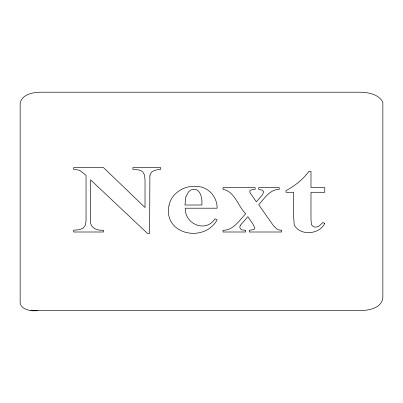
<?xml version="1.0" encoding="UTF-8"?>
<svg xmlns="http://www.w3.org/2000/svg" width="403" height="403" viewBox="0 0 403 403"><rect width="100%" height="100%" fill="white"/><g stroke="black" fill="none" stroke-linecap="round" stroke-linejoin="round"><path stroke-width="0.6" d="M30.835 310.567L360.609 310.567C368.997 310.512 381.404 308.028 382.85 298.104L382.85 102.09C378.603 94.362 368.725 92.398 360.609 92.211L40.043 92.211C32.502 92.342 21.414 94.665 20.15 103.576L20.15 302.93C20.78 308.099 26.784 310.033 31.217 310.632A24.17 24.17 0 0 0 37.449 310.567M149.881 175.945L149.624 233.478L147.513 233.478L90.584 179.834L90.584 220.789C89.839 228.335 97.425 230.657 103.495 230.244L103.495 232.002L73.633 232.002L73.633 230.244L79.532 229.675L83.32 228.058L85.371 225.171L86.051 220.789L86.051 175.32L79.532 170.237L73.633 169.336L73.633 167.577L103.495 167.577L145.03 207.535L145.03 179.834L144.491 174.978L142.858 171.995L141.115 170.796L138.869 169.95L132.864 169.336L132.864 167.577L160.676 167.577L160.676 169.336C156.354 169.799 150.289 170.424 149.881 175.945M169.053 205.253C162.681 234.571 204.18 243.392 217.111 219.842L215.001 218.794C205.726 233.166 184.68 224.128 185.264 208.2L217.111 208.2C217.318 197.732 209.535 188.075 199.087 186.594A29.152 29.152 0 0 0 184.942 187.894C177.28 190.725 170.625 197.012 169.053 205.253M185.869 196.775L184.952 205.016L201.838 205.016C202.598 198.447 200.226 186.362 190.957 189.944L188.614 191.763L185.869 196.775M240.269 225.398L239.77 227.015L240.364 228.844L241.976 229.937L245.734 230.294L245.734 232.002L223.01 232.002L223.01 230.294C233.392 230.385 239.296 220.386 245.734 213.756C238.198 206.548 234.717 191.249 223.01 189.339L223.01 187.581L255.17 187.581L255.17 189.339L253.492 189.385L250.263 190.241L249.769 191.334L250.077 192.805L256.348 201.832L262.434 194.825L263.673 191.949L262.59 190.261L258.706 189.339L258.706 187.581L279.259 187.581L279.259 189.339C269.738 189.43 264.368 198.528 258.706 204.779L273.435 225.66L277.022 229.106L279.012 229.947L281.616 230.294L281.616 232.002L249.271 232.002L249.271 230.294L253.961 229.534L254.857 228.108L252.872 223.927L247.845 216.703L240.269 225.398M324.768 223.499C319.206 234.586 300.406 236.158 294.22 225.02L293.601 216.275L293.601 192.281L286.024 192.281L286.024 190.619C294.87 185.823 303.031 179.562 308.935 171.33L310.985 171.33L310.985 187.581L324.768 187.581L324.768 192.281L310.985 192.281L310.985 219.695L311.448 224.662L313.096 226.466L315.267 227.156L317.257 226.864L319.196 225.982L322.904 222.451L324.768 223.499"/></g></svg>
